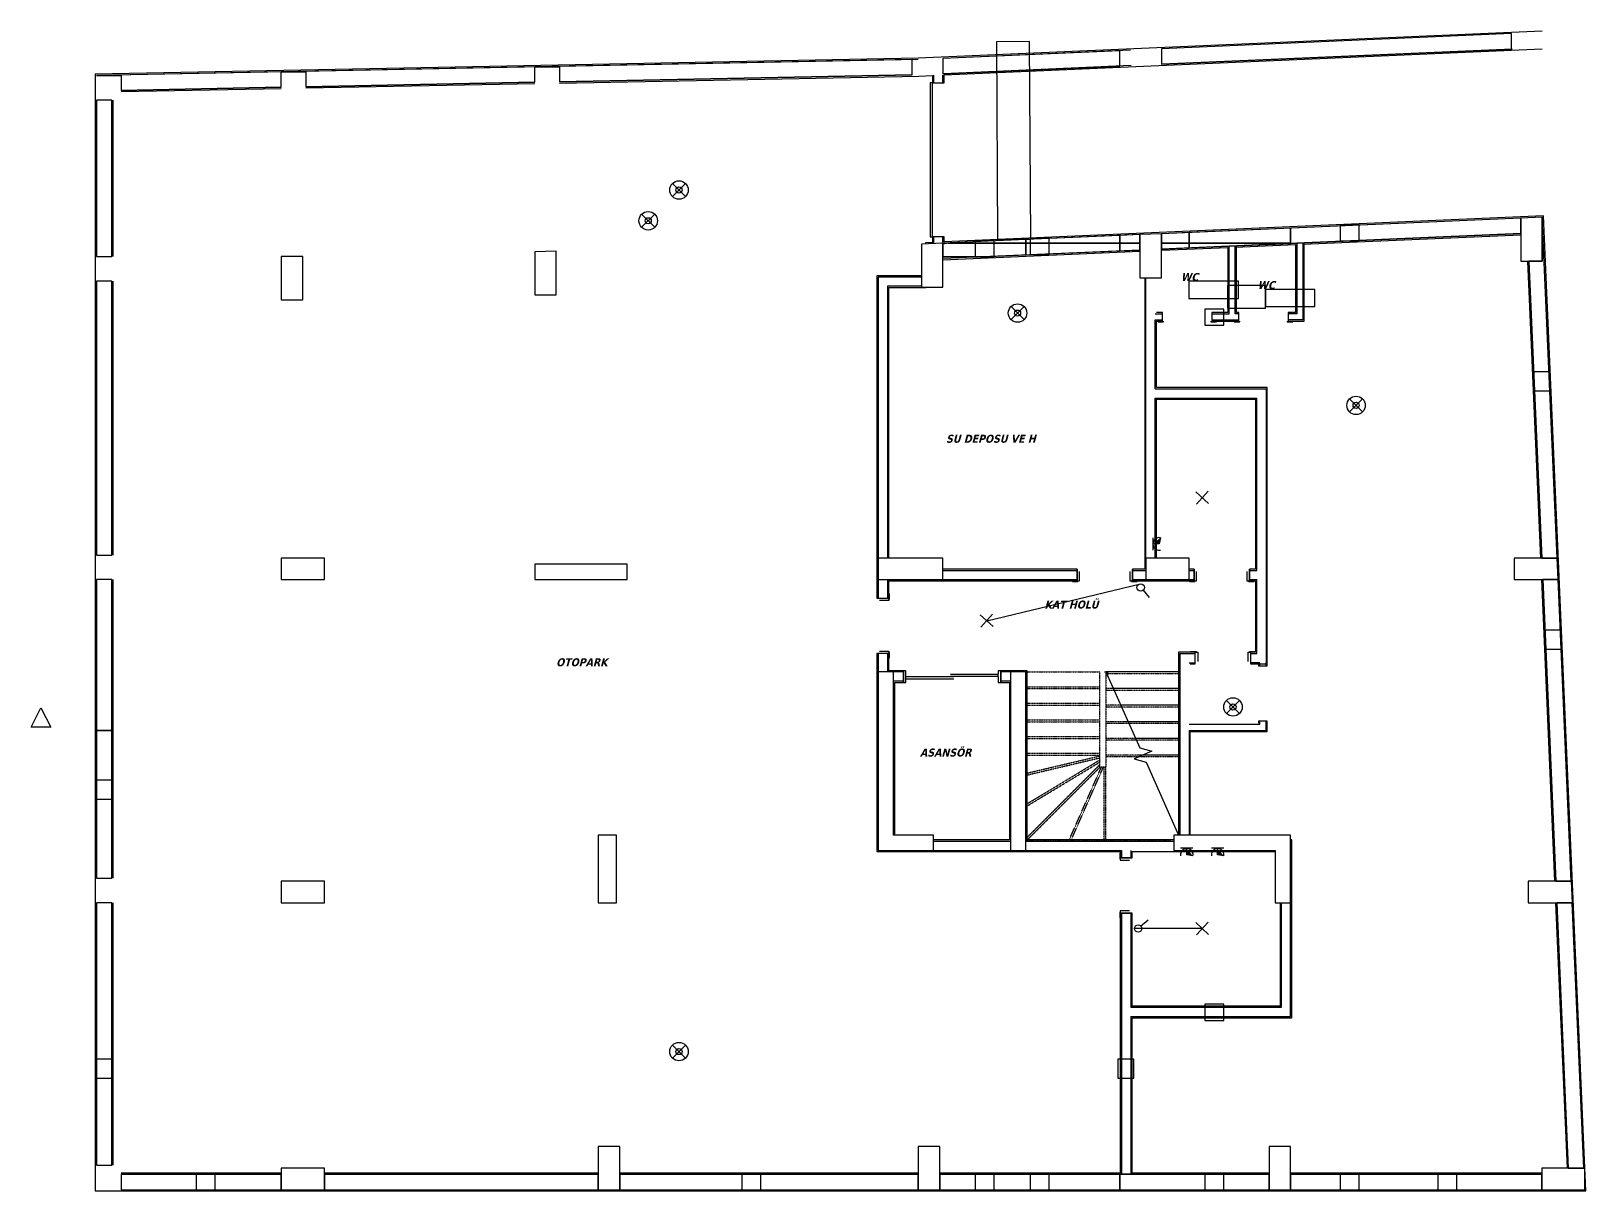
# Model space of a CAD drawing. Header units: centimetres. Extents: x 5945 to 15680, y 3197 to 5258.
# Drawn here: x 5945 to 8471, y 3373 to 5258 of the extents above; entities that cross this region are included whole.
import ezdxf

# ---------------------------------------------------------------- set-up
doc = ezdxf.new("R2010")
doc.units = ezdxf.units.CM
doc.linetypes.add('Verdeckt', pattern=[0.3, 0.2, -0.1])
for name, color, linetype in [('A-AREA-IDEN', 7, 'Continuous'), ('A-DETL-GENF', 7, 'Continuous'), ('A-DOOR', 7, 'Continuous'), ('A-DOOR-FRAM', 7, 'Continuous'), ('A-FLOR-HRAL', 7, 'Continuous'), ('A-WALL', 7, 'Continuous'), ('A-WALL-FNSH', 7, 'Continuous'), ('ELK-ACIL', 3, 'Continuous'), ('ELK-ANAHTAR', 5, 'Continuous'), ('ELK-AYDINLATMA', 30, 'Continuous'), ('ELK-LINYE', 3, 'Continuous'), ('ELK-PRIZ-ETANJ', 6, 'Continuous'), ('S-COLS', 7, 'Continuous'), ('S-STRS', 7, 'Continuous'), ('S-STRS-MBND', 7, 'Verdeckt')]:
    doc.layers.add(name, color=color, linetype=linetype)
doc.styles.add('Tahoma_B_I', font='', dxfattribs={"height": 11})
doc.styles.get('Tahoma_B_I').set_extended_font_data('Tahoma', italic=True, bold=True)

# ---------------------------------------------------------------- blocks, each defined once
blk = doc.blocks.new('STB Stütze - rechteckig - 35-70-V1-2_BODRUM KAT')
at = {"layer": 'S-COLS'}
blk.add_line((17.5, -35), (17.5, 35), dxfattribs=at)
blk = doc.blocks.new('Door-Overhead-Sectional - 8_ x 6_-6_-2129823-2_BODRUM KAT')
at = {"layer": 'A-DOOR'}
for p, q in [((125, -9.5), (-125, -9.5)), ((-125, -9.5), (-125, -13.31)), ((-125, -13.31), (125, -13.31)), ((125, -13.31), (125, -9.5))]:
    blk.add_line(p, q, dxfattribs=at)
blk = doc.blocks.new('CADAI_LIGHT_EMERGENCY')
for p, q in [((-10.6, -10.6), (10.6, 10.6)), ((-10.6, 10.6), (10.6, -10.6))]:
    blk.add_line(p, q)
for radius in [15, 5]:
    blk.add_circle((0, 0), radius)
blk = doc.blocks.new('CADAI_LIGHT_CEILING')
for p, q in [((-10.5, 9.5), (10.5, -9.5)), ((9.5, 10.5), (-9.5, -10.5))]:
    blk.add_line(p, q)
blk = doc.blocks.new('CADAI_SOCKET_WET')
for p, q in [((-10.4, 10), (-10.4, -10)), ((0.1, 0), (-10.4, -0.3)), ((2.1, 10), (0.1, 0))]:
    blk.add_line(p, q)
blk.add_arc((0.1, 0), 10.2, 78.5923, 281.4077)
blk.add_solid([(2.1, 10), (-10.1, -0.3), (0.1, 0)])
blk = doc.blocks.new('CADAI_SWITCH')
blk.add_line((10, 4), (22, 14))
blk.add_circle((6, 0), 6)

msp = doc.modelspace()

# ---------------------------------------------------------------- linework, layer by layer
at = {"layer": 'A-DETL-GENF'}
for points in [[(8350, 5228.7), (8350, 5253.8), (7781.2, 5229), (7781.2, 5204), (8350, 5228.7)], [(7568.9, 4920), (7567.1, 5240.8), (7513.1, 5240.5), (7514.9, 4919.7), (7568.9, 4920)], [(7376.3, 5211.6), (6763.2, 5199.7), (6803.2, 5199.7), (6803.2, 5175.5), (7376.3, 5186.6), (7376.3, 5211.6)], [(7713.6, 5226.1), (7426.3, 5213.6), (7426.3, 5188.5), (7713.6, 5201.1), (7713.6, 5226.1)], [(6351.5, 5191.7), (6051.2, 5185.8), (6091.2, 5185.8), (6091.2, 5161.6), (6351.5, 5166.7), (6351.5, 5191.7)], [(6763.2, 5199.7), (6351.5, 5191.7), (6391.5, 5191.7), (6391.5, 5167.5), (6763.2, 5174.7), (6763.2, 5199.7)], [(6076.2, 5145.8), (6051.2, 5145.8), (6051.2, 4891.5), (6076.2, 4891.5), (6076.2, 5145.8)], [(8365, 4954.1), (7991.2, 4937.9), (7991.2, 4913.3), (8001.2, 4913.3), (8365, 4929.1), (8365, 4954.1)], [(8365, 4884.1), (8400, 4884.1), (8400, 4955.7), (8365, 4954.1), (8365, 4884.1)], [(8400, 4955.7), (8400, 4955.7), (8400, 4884.1), (8378.1, 4884.1), (8399.1, 4401.6), (8424.1, 4401.6), (8400, 4955.7)], [(7713.6, 4925.8), (7561.2, 4919.2), (7561.2, 4913.3), (7713.6, 4913.3), (7713.6, 4925.8)], [(7746.3, 4927.2), (7713.6, 4925.8), (7713.6, 4913.3), (7746.3, 4913.3), (7746.3, 4927.2)], [(7766.4, 4857.2), (7781.2, 4857.2), (7781.2, 4928.7), (7746.3, 4927.2), (7746.3, 4857.2), (7766.4, 4857.2)], [(7826.2, 4930.7), (7781.2, 4928.7), (7781.2, 4913.3), (7826.2, 4913.3), (7826.2, 4930.7)], [(7991.2, 4937.9), (7826.2, 4930.7), (7826.2, 4913.3), (7991.2, 4913.3), (7991.2, 4937.9)], [(8102.6, 4916.9), (8102.6, 4943), (8071.7, 4943), (8071.7, 4916.9), (8102.6, 4916.9)], [(8102.6, 4916.9), (8102.6, 4943), (8071.7, 4943), (8071.7, 4916.9), (8102.6, 4916.9)], [(6798.2, 4829.4), (6798.2, 4900.1), (6763.2, 4899.4), (6763.2, 4829.4), (6798.2, 4829.4)], [(7391.3, 4841.8), (7426.3, 4841.8), (7426.3, 4913.3), (7391.3, 4911.8), (7391.3, 4841.8)], [(7561.2, 4913.3), (7435, 4913.3), (7426.3, 4911.8), (7426.3, 4891.5), (7501, 4891.5), (7561.2, 4894.1), (7561.2, 4913.3)], [(7561.2, 4919.2), (7437.9, 4913.8), (7435, 4913.3), (7561.2, 4913.3), (7561.2, 4919.2)], [(7509.7, 4891.1), (7509.7, 4917.2), (7478.7, 4917.2), (7478.7, 4891.1), (7509.7, 4891.1)], [(7713.6, 4913.3), (7561.2, 4913.3), (7561.2, 4894.1), (7713.6, 4900.8), (7713.6, 4913.3)], [(7598.7, 4894.9), (7598.7, 4921.1), (7567.8, 4921.1), (7567.8, 4894.9), (7598.7, 4894.9)], [(7746.3, 4913.3), (7713.6, 4913.3), (7713.6, 4900.8), (7746.3, 4902.2), (7746.3, 4913.3)], [(7826.2, 4913.3), (7781.3, 4913.3), (7781.3, 4903.7), (7826.2, 4905.7), (7826.2, 4913.3)], [(7991.2, 4912.8), (7991.2, 4913.3), (7826.2, 4913.3), (7826.2, 4905.7), (7891.2, 4908.5), (7991.2, 4912.8)], [(6351.5, 4821.5), (6386.5, 4821.5), (6386.5, 4891.5), (6351.5, 4891.5), (6351.5, 4821.5)], [(6076.2, 4851.5), (6051.2, 4851.5), (6051.2, 4406.6), (6076.2, 4406.6), (6076.2, 4851.5)], [(7825.7, 4823.4), (7906.2, 4823.4), (7906.2, 4851.5), (7825.7, 4851.5), (7825.7, 4823.4)], [(7888.7, 4807.8), (7950.2, 4807.8), (7950.2, 4844.5), (7888.7, 4844.5), (7888.7, 4807.8)], [(7950.2, 4810.2), (8030.7, 4810.2), (8030.7, 4838.3), (7950.2, 4838.3), (7950.2, 4810.2)], [(7882.6, 4779.9), (7882.6, 4806.1), (7851.7, 4806.1), (7851.7, 4779.9), (7882.6, 4779.9)], [(8386.4, 4673.6), (8412.5, 4673.6), (8412.5, 4704.5), (8386.4, 4704.5), (8386.4, 4673.6)], [(6351.5, 4366.6), (6421.5, 4366.6), (6421.5, 4401.6), (6351.5, 4401.6), (6351.5, 4366.6)], [(7379.9, 4366.6), (7426.2, 4366.6), (7426.2, 4401.6), (7321.2, 4401.6), (7321.2, 4366.6), (7379.9, 4366.6)], [(7826.2, 4366.6), (7826.2, 4401.6), (7756.2, 4401.6), (7756.2, 4366.6), (7766.4, 4366.6), (7826.2, 4366.6)], [(8354.2, 4366.6), (8425.8, 4366.6), (8424.2, 4401.6), (8354.2, 4401.6), (8354.2, 4366.6)], [(6864.7, 4366.6), (6913.2, 4366.6), (6913.2, 4391.6), (6763.2, 4391.6), (6763.2, 4366.6), (6864.7, 4366.6)], [(6076.2, 4366.6), (6051.2, 4366.6), (6051.2, 4121.5), (6076.2, 4121.5), (6076.2, 4366.6)], [(8425.6, 4366.6), (8400.6, 4366.6), (8421.9, 3876.6), (8446.9, 3876.6), (8425.6, 4366.6)], [(8404.7, 4253.4), (8430.9, 4253.4), (8430.9, 4284.3), (8404.7, 4284.3), (8404.7, 4253.4)], [(7379.9, 3926.6), (7411.2, 3926.6), (7411.2, 3951.6), (7346.2, 3951.6), (7346.2, 4216.6), (7321.2, 4216.6), (7321.2, 3926.6), (7379.9, 3926.6)], [(7561.2, 3926.6), (7561.2, 4216.6), (7536.2, 4216.6), (7536.2, 3926.6), (7561.2, 3926.6)], [(6076.2, 4121.5), (6051.2, 4121.5), (6051.2, 3881.6), (6076.2, 3881.6), (6076.2, 4121.5)], [(6050.7, 4009.9), (6076.8, 4009.9), (6076.8, 4040.8), (6050.7, 4040.8), (6050.7, 4009.9)], [(6896.2, 3841.6), (6896.2, 3951.6), (6866.2, 3951.6), (6866.2, 3841.6), (6896.2, 3841.6)], [(7991.2, 3841.6), (7991.2, 3951.6), (7801.2, 3951.6), (7801.2, 3926.6), (7966.2, 3926.6), (7966.2, 3841.6), (7991.2, 3841.6)], [(6421.5, 3841.6), (6421.5, 3876.6), (6351.5, 3876.6), (6351.5, 3841.6), (6421.5, 3841.6)], [(8448.8, 3841.6), (8447.2, 3876.6), (8377.2, 3876.6), (8377.2, 3841.6), (8410.4, 3841.6), (8448.8, 3841.6)], [(6076.2, 3841.6), (6051.2, 3841.6), (6051.2, 3415.3), (6076.2, 3415.3), (6076.2, 3841.6)], [(8448.4, 3841.6), (8423.4, 3841.6), (8442.2, 3410.3), (8467.2, 3410.3), (8448.4, 3841.6)], [(7882.6, 3650.4), (7882.6, 3676.6), (7851.7, 3676.6), (7851.7, 3650.4), (7882.6, 3650.4)], [(6050.7, 3556.7), (6076.8, 3556.7), (6076.8, 3587.6), (6050.7, 3587.6), (6050.7, 3556.7)], [(7710.3, 3556.7), (7736.5, 3556.7), (7736.5, 3587.6), (7710.3, 3587.6), (7710.3, 3556.7)], [(6866.2, 3375.3), (6901.2, 3375.3), (6901.2, 3445.3), (6866.2, 3445.3), (6866.2, 3375.3)], [(7421.2, 3375.3), (7421.2, 3445.3), (7386.2, 3445.3), (7386.2, 3375.3), (7421.2, 3375.3)], [(7991.2, 3375.3), (7991.2, 3445.3), (7956.2, 3445.3), (7956.2, 3375.3), (7991.2, 3375.3)], [(6421.5, 3375.3), (6421.5, 3410.3), (6351.5, 3410.3), (6351.5, 3375.3), (6421.5, 3375.3)], [(8469.2, 3375.3), (8469.2, 3410.3), (8399.2, 3410.3), (8399.2, 3375.3), (8410.4, 3375.3), (8469.2, 3375.3)], [(6351.5, 3400.3), (6091.2, 3400.3), (6091.2, 3375.3), (6351.5, 3375.3), (6351.5, 3400.3)], [(6244.3, 3374.8), (6244.3, 3400.9), (6213.4, 3400.9), (6213.4, 3374.8), (6244.3, 3374.8)], [(6866.2, 3400.3), (6421.5, 3400.3), (6421.5, 3375.3), (6866.2, 3375.3), (6866.2, 3400.3)], [(7386.2, 3400.3), (6901.2, 3400.3), (6901.2, 3375.3), (7386.2, 3375.3), (7386.2, 3400.3)], [(7130.5, 3374.8), (7130.5, 3400.9), (7099.6, 3400.9), (7099.6, 3374.8), (7130.5, 3374.8)], [(7713.6, 3400.3), (7421.2, 3400.3), (7421.2, 3375.3), (7713.6, 3375.3), (7713.6, 3400.3)], [(7509.7, 3374.8), (7509.7, 3400.9), (7478.7, 3400.9), (7478.7, 3374.8), (7509.7, 3374.8)], [(7598.7, 3374.8), (7598.7, 3400.9), (7567.8, 3400.9), (7567.8, 3374.8), (7598.7, 3374.8)], [(7956.2, 3400.3), (7731.5, 3400.3), (7713.6, 3400.3), (7713.6, 3375.3), (7956.2, 3375.3), (7956.2, 3400.3)], [(7882.6, 3374.8), (7882.6, 3400.9), (7851.7, 3400.9), (7851.7, 3374.8), (7882.6, 3374.8)], [(8399.2, 3400.3), (7991.2, 3400.3), (7991.2, 3375.3), (8399.2, 3375.3), (8399.2, 3400.3)], [(8102.6, 3374.8), (8102.6, 3400.9), (8071.7, 3400.9), (8071.7, 3374.8), (8102.6, 3374.8)], [(8261.4, 3374.8), (8261.4, 3400.9), (8230.5, 3400.9), (8230.5, 3374.8), (8261.4, 3374.8)]]:
    msp.add_lwpolyline(points, close=True, dxfattribs=at)
at = {"layer": 'A-DOOR-FRAM'}
for p, q in [((7775.7, 4786.5), (7775.7, 4785.5)), ((7775.7, 4785.5), (7784.7, 4785.5)), ((7784.7, 4785.5), (7784.7, 4786.5)), ((7861.7, 4786.5), (7861.7, 4785.5)), ((7861.7, 4785.5), (7870.7, 4785.5)), ((7870.7, 4785.5), (7870.7, 4786.5)), ((7899.7, 4786.5), (7899.7, 4785.5)), ((7899.7, 4785.5), (7908.7, 4785.5)), ((7908.7, 4785.5), (7908.7, 4786.5)), ((7985.7, 4786.5), (7985.7, 4785.5)), ((7985.7, 4785.5), (7994.7, 4785.5)), ((7994.7, 4785.5), (7994.7, 4786.5)), ((7644.2, 4383.6), (7644.2, 4364.6)), ((7648.2, 4364.6), (7648.2, 4379.6)), ((7730.2, 4379.6), (7730.2, 4364.6)), ((7734.2, 4364.6), (7734.2, 4383.6)), ((7834.2, 4383.6), (7834.2, 4364.6)), ((7838.2, 4364.6), (7838.2, 4379.6)), ((7920.2, 4379.6), (7920.2, 4364.6)), ((7924.2, 4364.6), (7924.2, 4383.6)), ((7645.7, 4364.6), (7636.7, 4364.6)), ((7636.7, 4364.6), (7636.7, 4363.6)), ((7636.7, 4363.6), (7645.7, 4363.6)), ((7644.2, 4364.6), (7648.2, 4364.6)), ((7645.7, 4363.6), (7645.7, 4364.6)), ((7730.2, 4364.6), (7734.2, 4364.6)), ((7741.7, 4364.6), (7732.7, 4364.6)), ((7732.7, 4364.6), (7732.7, 4363.6)), ((7732.7, 4363.6), (7741.7, 4363.6)), ((7741.7, 4363.6), (7741.7, 4364.6)), ((7835.7, 4364.6), (7826.7, 4364.6)), ((7826.7, 4364.6), (7826.7, 4363.6)), ((7826.7, 4363.6), (7835.7, 4363.6)), ((7834.2, 4364.6), (7838.2, 4364.6)), ((7835.7, 4363.6), (7835.7, 4364.6)), ((7920.2, 4364.6), (7924.2, 4364.6)), ((7931.7, 4364.6), (7922.7, 4364.6)), ((7922.7, 4364.6), (7922.7, 4363.6)), ((7922.7, 4363.6), (7931.7, 4363.6)), ((7931.7, 4363.6), (7931.7, 4364.6)), ((7319.2, 4336.6), (7338.2, 4336.6)), ((7338.2, 4332.6), (7323.2, 4332.6)), ((7338.2, 4344.1), (7339.2, 4344.1)), ((7338.2, 4335.1), (7338.2, 4344.1)), ((7338.2, 4336.6), (7338.2, 4332.6)), ((7339.2, 4335.1), (7338.2, 4335.1)), ((7339.2, 4344.1), (7339.2, 4335.1)), ((7338.2, 4246.6), (7319.2, 4246.6)), ((7323.2, 4250.6), (7338.2, 4250.6)), ((7338.2, 4250.6), (7338.2, 4246.6)), ((7338.2, 4248.1), (7339.2, 4248.1)), ((7338.2, 4239.1), (7338.2, 4248.1)), ((7339.2, 4248.1), (7339.2, 4239.1)), ((7828.7, 4248.6), (7828.7, 4249.6)), ((7828.7, 4249.6), (7837.7, 4249.6)), ((7837.7, 4248.6), (7828.7, 4248.6)), ((7836.2, 4229.6), (7836.2, 4248.6)), ((7836.2, 4248.6), (7840.2, 4248.6)), ((7837.7, 4249.6), (7837.7, 4248.6)), ((7840.2, 4248.6), (7840.2, 4233.6)), ((7922.2, 4248.6), (7926.2, 4248.6)), ((7922.2, 4233.6), (7922.2, 4248.6)), ((7924.7, 4248.6), (7924.7, 4249.6)), ((7924.7, 4249.6), (7933.7, 4249.6)), ((7933.7, 4248.6), (7924.7, 4248.6)), ((7926.2, 4248.6), (7926.2, 4229.6)), ((7933.7, 4249.6), (7933.7, 4248.6)), ((7339.2, 4239.1), (7338.2, 4239.1)), ((7366.2, 4218.6), (7362.2, 4218.6)), ((7362.2, 4218.6), (7362.2, 4199.6)), ((7366.2, 4209.1), (7366.2, 4218.6)), ((7516.2, 4218.6), (7516.2, 4213.1)), ((7520.2, 4218.6), (7516.2, 4218.6)), ((7520.2, 4199.6), (7520.2, 4218.6)), ((7362.2, 4199.6), (7366.2, 4199.6)), ((7366.2, 4209.1), (7444, 4209.1)), ((7366.2, 4205.1), (7366.2, 4209.1)), ((7444, 4205.1), (7366.2, 4205.1)), ((7366.2, 4199.6), (7366.2, 4205.1)), ((7438.5, 4213.1), (7516.2, 4213.1)), ((7516.2, 4209.1), (7438.5, 4209.1)), ((7516.2, 4209.1), (7516.2, 4213.1)), ((7516.2, 4209.1), (7516.2, 4199.6)), ((7516.2, 4199.6), (7520.2, 4199.6)), ((7713.5, 3922.1), (7713.5, 3913.1)), ((7714.5, 3922.1), (7713.5, 3922.1)), ((7714.5, 3913.1), (7714.5, 3922.1)), ((7713.5, 3913.1), (7714.5, 3913.1)), ((7714.5, 3914.6), (7714.5, 3910.6)), ((7733.5, 3914.6), (7714.5, 3914.6)), ((7714.5, 3910.6), (7729.5, 3910.6)), ((7713.5, 3826.1), (7713.5, 3817.1)), ((7714.5, 3826.1), (7713.5, 3826.1)), ((7713.5, 3817.1), (7714.5, 3817.1)), ((7729.5, 3828.6), (7714.5, 3828.6)), ((7714.5, 3828.6), (7714.5, 3824.6)), ((7714.5, 3817.1), (7714.5, 3826.1)), ((7714.5, 3824.6), (7733.5, 3824.6))]:
    msp.add_line(p, q, dxfattribs=at)
at = {"layer": 'A-FLOR-HRAL'}
for p, q in [((7688.7, 4216.6), (7693.7, 4216.6)), ((7689.9, 4216.6), (7692.5, 4216.6)), ((7689.9, 4216.6), (7692.5, 4216.6)), ((7692.5, 4216.6), (7692.5, 4213.7)), ((7692.5, 4216.6), (7692.5, 4213.7)), ((7693.7, 4216.6), (7693.7, 4210.8))]:
    msp.add_line(p, q, dxfattribs=at)
at = {"layer": 'A-WALL'}
for p, q in [((8350, 5253.8), (7781.2, 5229)), ((8351.1, 5228.8), (7782.3, 5204)), ((7386.2, 5211.8), (6051.2, 5185.8)), ((7731.2, 5226.8), (7426.3, 5213.6)), ((7376.3, 5186.6), (6803.2, 5175.5)), ((7411.3, 5173.6), (7411.3, 5186.4)), ((7426.3, 5173.6), (7426.3, 5186.4)), ((7732.3, 5201.9), (7427.4, 5188.6)), ((6351.5, 5166.7), (6091.2, 5161.6)), ((6763.2, 5174.7), (6391.5, 5167.5)), ((7411.3, 5173.6), (7426.3, 5173.6)), ((6051.2, 5145.8), (6051.2, 4891.5)), ((6076.2, 5145.8), (6076.2, 4891.5)), ((8365, 4954.1), (7781.2, 4928.7)), ((8424.1, 4401.6), (8400, 4955.7)), ((7746.3, 4927.2), (7426.3, 4913.3)), ((8365, 4929.1), (8001.2, 4913.3)), ((7409.3, 4914.6), (7409.3, 4912.5)), ((7426.3, 4923.6), (7411.3, 4923.6)), ((7411.3, 4912.6), (7411.3, 4923.6)), ((7426.3, 4913.3), (7426.3, 4923.6)), ((7746.3, 4902.2), (7426.3, 4888.3)), ((7891.2, 4908.5), (7781.3, 4903.7)), ((8001.2, 4913.3), (7891.2, 4908.5)), ((7891.2, 4798.5), (7891.2, 4908.5)), ((7901.2, 4798.5), (7901.2, 4908.9)), ((8001.2, 4913.3), (8001.2, 4798.5)), ((8011.2, 4913.7), (8011.2, 4788.5)), ((8399.1, 4401.6), (8378.1, 4884.1)), ((6051.2, 4851.5), (6051.2, 4406.6)), ((6076.2, 4851.5), (6076.2, 4406.6)), ((7321.2, 4858.3), (7321.2, 4401.6)), ((7391.3, 4858.3), (7321.2, 4858.3)), ((7756.2, 4401.6), (7756.2, 4857.2)), ((7336.2, 4843.3), (7336.2, 4401.6)), ((7391.3, 4843.3), (7336.2, 4843.3)), ((7771.2, 4798.5), (7783.2, 4798.5)), ((7771.2, 4676.6), (7771.2, 4788.5)), ((7771.2, 4788.5), (7783.2, 4788.5)), ((7783.2, 4788.5), (7783.2, 4798.5)), ((7863.2, 4798.5), (7863.2, 4788.5)), ((7863.2, 4798.5), (7891.2, 4798.5)), ((7863.2, 4788.5), (7907.2, 4788.5)), ((7907.2, 4798.5), (7901.2, 4798.5)), ((7907.2, 4788.5), (7907.2, 4798.5)), ((7987.2, 4798.5), (7987.2, 4788.5)), ((8001.2, 4798.5), (7987.2, 4798.5)), ((8011.2, 4788.5), (7987.2, 4788.5)), ((7771.2, 4676.6), (7951.2, 4676.6)), ((7951.2, 4676.6), (7951.2, 4229.6)), ((7771.2, 4401.6), (7771.2, 4661.6)), ((7771.2, 4661.6), (7936.2, 4661.6)), ((7936.2, 4381.6), (7936.2, 4661.6)), ((7426.2, 4381.6), (7644.2, 4381.6)), ((7644.2, 4366.6), (7644.2, 4381.6)), ((7734.2, 4381.6), (7734.2, 4366.6)), ((7734.2, 4381.6), (7756.2, 4381.6)), ((7826.2, 4381.6), (7834.2, 4381.6)), ((7834.2, 4366.6), (7834.2, 4381.6)), ((7924.2, 4381.6), (7924.2, 4366.6)), ((7924.2, 4381.6), (7936.2, 4381.6)), ((6051.2, 4366.6), (6051.2, 3881.6)), ((6076.2, 4366.6), (6076.2, 3881.6)), ((7321.2, 4366.6), (7321.2, 4336.6)), ((7336.2, 4366.6), (7336.2, 4336.6)), ((7426.2, 4366.6), (7644.2, 4366.6)), ((7734.2, 4366.6), (7756.2, 4366.6)), ((7826.2, 4366.6), (7834.2, 4366.6)), ((7924.2, 4366.6), (7936.2, 4366.6)), ((7936.2, 4246.6), (7936.2, 4366.6)), ((8421.9, 3876.6), (8400.6, 4366.6)), ((8446.9, 3876.6), (8425.6, 4366.6)), ((7321.2, 4336.6), (7336.2, 4336.6)), ((7336.2, 4246.6), (7321.2, 4246.6)), ((7321.2, 4246.6), (7321.2, 4216.6)), ((7336.2, 4246.6), (7336.2, 4216.6)), ((7811.2, 4246.6), (7836.2, 4246.6)), ((7811.2, 4246.6), (7811.2, 4199.8)), ((7836.2, 4231.6), (7836.2, 4246.6)), ((7926.2, 4246.6), (7926.2, 4231.6)), ((7926.2, 4246.6), (7936.2, 4246.6)), ((7338.2, 4218.6), (7338.2, 4216.6)), ((7826.2, 4231.6), (7836.2, 4231.6)), ((7941.2, 4231.6), (7926.2, 4231.6)), ((7936.2, 4229.6), (7951.2, 4229.6)), ((7939.2, 4229.6), (7939.2, 4231.6)), ((7941.2, 4226.6), (7941.2, 4231.6)), ((7941.2, 4226.6), (7951.2, 4226.6)), ((7951.2, 4226.6), (7951.2, 4231.6)), ((7362.2, 4216.6), (7346.2, 4216.6)), ((7362.2, 4201.6), (7346.2, 4201.6)), ((7362.2, 4201.6), (7362.2, 4216.6)), ((7520.2, 4216.6), (7520.2, 4201.6)), ((7536.2, 4216.6), (7520.2, 4216.6)), ((7536.2, 4201.6), (7520.2, 4201.6)), ((7811.2, 4199.8), (7811.2, 3951.6)), ((7826.2, 4131.6), (7941.2, 4131.6)), ((7826.2, 4121.6), (7826.2, 3951.6)), ((7826.2, 4121.6), (7951.2, 4121.6)), ((7826.2, 4119.6), (7828.2, 4119.6)), ((7951.2, 4136.6), (7941.2, 4136.6)), ((7941.2, 4131.6), (7941.2, 4136.6)), ((7951.2, 4121.6), (7951.2, 4136.6)), ((7411.2, 3941.6), (7536.2, 3941.6)), ((7561.2, 3941.6), (7801.2, 3941.6)), ((7731.5, 3943.6), (7716.5, 3943.6)), ((7411.2, 3926.6), (7536.2, 3926.6)), ((7561.2, 3926.6), (7716.5, 3926.6)), ((7716.5, 3926.6), (7716.5, 3914.6)), ((7731.5, 3926.6), (7731.5, 3914.6)), ((7716.5, 3914.6), (7731.5, 3914.6)), ((6051.2, 3841.6), (6051.2, 3415.3)), ((6076.2, 3841.6), (6076.2, 3415.3)), ((7976.2, 3671.6), (7976.2, 3841.6)), ((7991.2, 3656.6), (7991.2, 3841.6)), ((8442.2, 3410.3), (8423.4, 3841.6)), ((8467.2, 3410.3), (8448.4, 3841.6)), ((7731.5, 3824.6), (7716.5, 3824.6)), ((7716.5, 3824.6), (7716.5, 3400.3)), ((7731.5, 3824.6), (7731.5, 3671.6)), ((7731.5, 3673.6), (7733.5, 3673.6)), ((7731.5, 3671.6), (7976.2, 3671.6)), ((7731.5, 3656.6), (7731.5, 3400.3)), ((7731.5, 3656.6), (7991.2, 3656.6)), ((7976.2, 3654.6), (7991.2, 3654.6)), ((6091.2, 3400.3), (6351.5, 3400.3)), ((6421.5, 3400.3), (6866.2, 3400.3)), ((6901.2, 3400.3), (7386.2, 3400.3)), ((7421.2, 3400.3), (7731.5, 3400.3)), ((7731.5, 3400.3), (7956.2, 3400.3)), ((7991.2, 3400.3), (8399.2, 3400.3)), ((6091.2, 3375.3), (6351.5, 3375.3)), ((6421.5, 3375.3), (6866.2, 3375.3)), ((6901.2, 3375.3), (7386.2, 3375.3)), ((7421.2, 3375.3), (7956.2, 3375.3)), ((7991.2, 3375.3), (8399.2, 3375.3))]:
    msp.add_line(p, q, dxfattribs=at)
msp.add_lwpolyline([(5961, 4158), (5977, 4126.6), (5945, 4126.6), (5961, 4158)], dxfattribs=at)
msp.add_lwpolyline([(5961, 4158), (5977, 4126.6), (5945, 4126.6), (5961, 4158)], close=True, dxfattribs=at)
at = {"layer": 'A-WALL-FNSH'}
for p, q in [((8400, 5257.9), (7386.1, 5213.8)), ((7428.3, 5186.6), (8400, 5228.9)), ((7386.1, 5213.8), (6049.2, 5187.8)), ((6049.2, 5187.8), (6049.2, 3373.3)), ((6803.2, 5173.5), (7387.1, 5184.8)), ((7387.1, 5184.8), (7409.3, 5185.8)), ((7409.3, 5185.8), (7409.3, 5173.6)), ((7428.3, 5173.6), (7428.3, 5186.6)), ((6091.2, 5159.6), (6351.5, 5164.7)), ((6391.5, 5165.5), (6763.2, 5172.7)), ((7409.3, 5173.6), (7411.3, 5173.6)), ((7426.3, 5173.6), (7428.3, 5173.6)), ((6078.2, 4891.5), (6078.2, 5145.8)), ((8401.9, 4957.7), (7428.3, 4915.4)), ((8470.8, 3373.3), (8401.9, 4957.7)), ((8011.2, 4911.7), (8365, 4927.1)), ((7409.3, 4914.6), (7398.1, 4914.1)), ((7398.1, 4914.1), (7398.2, 4912.1)), ((7409.3, 4923.6), (7409.3, 4914.6)), ((7411.3, 4923.6), (7409.3, 4923.6)), ((7428.3, 4923.6), (7426.3, 4923.6)), ((7426.3, 4886.3), (7746.3, 4900.2)), ((7428.3, 4915.4), (7428.3, 4923.6)), ((7781.3, 4901.7), (7889.2, 4906.4)), ((7889.2, 4906.4), (7889.2, 4800.5)), ((7901.2, 4906.9), (7999.2, 4911.2)), ((7903.2, 4800.5), (7903.2, 4907)), ((7999.2, 4911.2), (7999.2, 4800.5)), ((8013.2, 4786.5), (8013.2, 4911.8)), ((8376.1, 4884.1), (8397.1, 4401.6)), ((6078.2, 4406.6), (6078.2, 4851.5)), ((7319.2, 4860.3), (7319.2, 4336.6)), ((7391.3, 4860.3), (7319.2, 4860.3)), ((7754.2, 4857.2), (7754.2, 4383.6)), ((7338.2, 4401.6), (7338.2, 4841.3)), ((7338.2, 4841.3), (7398.8, 4841.3)), ((7398.8, 4841.3), (7398.8, 4841.8)), ((7783.2, 4800.5), (7773.2, 4800.5)), ((7783.2, 4798.5), (7783.2, 4800.5)), ((7889.2, 4800.5), (7863.2, 4800.5)), ((7863.2, 4800.5), (7863.2, 4798.5)), ((7907.2, 4800.5), (7903.2, 4800.5)), ((7907.2, 4798.5), (7907.2, 4800.5)), ((7999.2, 4800.5), (7987.2, 4800.5)), ((7987.2, 4800.5), (7987.2, 4798.5)), ((7773.2, 4678.6), (7773.2, 4786.5)), ((7773.2, 4786.5), (7783.2, 4786.5)), ((7783.2, 4786.5), (7783.2, 4788.5)), ((7863.2, 4788.5), (7863.2, 4786.5)), ((7863.2, 4786.5), (7907.2, 4786.5)), ((7907.2, 4786.5), (7907.2, 4788.5)), ((7987.2, 4788.5), (7987.2, 4786.5)), ((7987.2, 4786.5), (8013.2, 4786.5)), ((7953.2, 4678.6), (7773.2, 4678.6)), ((7953.2, 4226.6), (7953.2, 4678.6)), ((7773.2, 4401.6), (7773.2, 4659.6)), ((7773.2, 4659.6), (7934.2, 4659.6)), ((7934.2, 4659.6), (7934.2, 4383.6)), ((7644.2, 4383.6), (7426.2, 4383.6)), ((7644.2, 4381.6), (7644.2, 4383.6)), ((7754.2, 4383.6), (7734.2, 4383.6)), ((7734.2, 4383.6), (7734.2, 4381.6)), ((7834.2, 4383.6), (7826.2, 4383.6)), ((7834.2, 4381.6), (7834.2, 4383.6)), ((7934.2, 4383.6), (7924.2, 4383.6)), ((7924.2, 4383.6), (7924.2, 4381.6)), ((6078.2, 3881.6), (6078.2, 4366.6)), ((7338.2, 4336.6), (7338.2, 4364.6)), ((7338.2, 4364.6), (7644.2, 4364.6)), ((7644.2, 4364.6), (7644.2, 4366.6)), ((7734.2, 4366.6), (7734.2, 4364.6)), ((7734.2, 4364.6), (7834.2, 4364.6)), ((7834.2, 4364.6), (7834.2, 4366.6)), ((7924.2, 4366.6), (7924.2, 4364.6)), ((7924.2, 4364.6), (7934.2, 4364.6)), ((7934.2, 4364.6), (7934.2, 4248.6)), ((8398.6, 4366.6), (8419.9, 3876.6)), ((7319.2, 4336.6), (7321.2, 4336.6)), ((7336.2, 4336.6), (7338.2, 4336.6)), ((7319.2, 4246.6), (7319.2, 3924.6)), ((7321.2, 4246.6), (7319.2, 4246.6)), ((7338.2, 4246.6), (7336.2, 4246.6)), ((7338.2, 4218.6), (7338.2, 4246.6)), ((7836.2, 4248.6), (7809.2, 4248.6)), ((7809.2, 4248.6), (7809.2, 4199.8)), ((7836.2, 4246.6), (7836.2, 4248.6)), ((7934.2, 4248.6), (7926.2, 4248.6)), ((7926.2, 4248.6), (7926.2, 4246.6)), ((7362.2, 4218.6), (7338.2, 4218.6)), ((7362.2, 4216.6), (7362.2, 4218.6)), ((7563.2, 4218.6), (7520.2, 4218.6)), ((7520.2, 4218.6), (7520.2, 4216.6)), ((7563.2, 3943.6), (7563.2, 4218.6)), ((7828.2, 4229.6), (7836.2, 4229.6)), ((7836.2, 4229.6), (7836.2, 4231.6)), ((7926.2, 4231.6), (7926.2, 4229.6)), ((7926.2, 4229.6), (7936.2, 4229.6)), ((7939.2, 4229.6), (7939.2, 4226.6)), ((7939.2, 4226.6), (7941.2, 4226.6)), ((7951.2, 4229.6), (7953.2, 4229.6)), ((7951.2, 4226.6), (7953.2, 4226.6)), ((7348.2, 3951.6), (7348.2, 4199.6)), ((7348.2, 4199.6), (7362.2, 4199.6)), ((7362.2, 4199.6), (7362.2, 4201.6)), ((7520.2, 4201.6), (7520.2, 4199.6)), ((7520.2, 4199.6), (7534.2, 4199.6)), ((7534.2, 4199.6), (7534.2, 3943.6)), ((7809.2, 4199.8), (7809.2, 3951.6)), ((7828.2, 3951.6), (7828.2, 4119.6)), ((7828.2, 4119.6), (7953.2, 4119.6)), ((7939.2, 4136.6), (7939.2, 4133.6)), ((7941.2, 4136.6), (7939.2, 4136.6)), ((7953.2, 4136.6), (7951.2, 4136.6)), ((7953.2, 4119.6), (7953.2, 4136.6)), ((7534.2, 3943.6), (7411.2, 3943.6)), ((7716.5, 3943.6), (7563.2, 3943.6)), ((7801.2, 3943.6), (7731.5, 3943.6)), ((7993.2, 3943.6), (7991.2, 3943.6)), ((7993.2, 3654.6), (7993.2, 3943.6)), ((7319.2, 3924.6), (7714.5, 3924.6)), ((7714.5, 3924.6), (7714.5, 3914.6)), ((7733.5, 3914.6), (7733.5, 3924.6)), ((7733.5, 3924.6), (7966.2, 3924.6)), ((7714.5, 3914.6), (7716.5, 3914.6)), ((7731.5, 3914.6), (7733.5, 3914.6)), ((6078.2, 3415.3), (6078.2, 3841.6)), ((7974.2, 3841.6), (7974.2, 3673.6)), ((8421.4, 3841.6), (8440.2, 3410.3)), ((7716.5, 3824.6), (7714.5, 3824.6)), ((7714.5, 3824.6), (7714.5, 3402.3)), ((7733.5, 3824.6), (7731.5, 3824.6)), ((7733.5, 3673.6), (7733.5, 3824.6)), ((7974.2, 3673.6), (7733.5, 3673.6)), ((7733.5, 3402.3), (7733.5, 3654.6)), ((7733.5, 3654.6), (7976.2, 3654.6)), ((7991.2, 3654.6), (7993.2, 3654.6)), ((6351.5, 3402.3), (6091.2, 3402.3)), ((6866.2, 3402.3), (6421.5, 3402.3)), ((7386.2, 3402.3), (6901.2, 3402.3)), ((7716.5, 3402.3), (7421.2, 3402.3)), ((7956.2, 3402.3), (7733.5, 3402.3)), ((8399.2, 3402.3), (7991.2, 3402.3)), ((6049.2, 3373.3), (8470.8, 3373.3))]:
    msp.add_line(p, q, dxfattribs=at)
at = {"layer": 'ELK-LINYE'}
for p, q in [((7497.5, 4299.7), (7747.5, 4359.7)), ((7847.5, 3799.7), (7737.5, 3799.7))]:
    msp.add_line(p, q, dxfattribs=at)
at = {"layer": 'S-STRS'}
for p, q in [((7808.7, 4216.6), (7691.2, 4216.6)), ((7808.7, 4189.6), (7703.2, 4189.6)), ((7808.7, 4162.6), (7715.2, 4162.6)), ((7808.7, 4135.6), (7727.2, 4135.6)), ((7808.7, 4108.6), (7739.2, 4108.6)), ((7808.7, 4081.6), (7751.2, 4081.6))]:
    msp.add_line(p, q, dxfattribs=at)
at = {"layer": 'S-STRS', "linetype": 'Verdeckt'}
for p, q in [((7808.7, 4213.6), (7692.5, 4213.6)), ((7808.7, 4186.6), (7704.5, 4186.6)), ((7808.7, 4159.6), (7716.5, 4159.6)), ((7808.7, 4132.6), (7728.5, 4132.6)), ((7808.7, 4105.6), (7740.5, 4105.6)), ((7808.7, 4078.6), (7744.5, 4078.6))]:
    msp.add_line(p, q, dxfattribs=at)
at = {"layer": 'S-STRS-MBND'}
for p, q in [((7561.2, 4216.6), (7681.2, 4216.6)), ((7681.2, 4061.6), (7681.2, 4216.6)), ((7691.2, 4216.6), (7691.2, 4061.6)), ((7692.5, 4213.6), (7691.2, 4213.6)), ((7561.2, 4192.6), (7681.2, 4192.6)), ((7561.2, 4189.6), (7681.2, 4189.6)), ((7703.2, 4189.6), (7691.2, 4189.6)), ((7704.5, 4186.6), (7691.2, 4186.6)), ((7561.2, 4165.6), (7681.2, 4165.6)), ((7561.2, 4162.6), (7681.2, 4162.6)), ((7715.2, 4162.6), (7691.2, 4162.6)), ((7716.5, 4159.6), (7691.2, 4159.6)), ((7561.2, 4138.6), (7681.2, 4138.6)), ((7561.2, 4135.6), (7681.2, 4135.6)), ((7727.2, 4135.6), (7691.2, 4135.6)), ((7728.5, 4132.6), (7691.2, 4132.6)), ((7561.2, 4111.6), (7681.2, 4111.6)), ((7561.2, 4108.6), (7681.2, 4108.6)), ((7739.2, 4108.6), (7691.2, 4108.6)), ((7740.5, 4105.6), (7691.2, 4105.6)), ((7561.2, 4084.6), (7681.2, 4084.6)), ((7561.2, 4081.6), (7681.2, 4081.6)), ((7561.2, 4051.8), (7681.2, 4080.1)), ((7561.2, 4048.7), (7681.2, 4077)), ((7561.2, 4001.2), (7681.2, 4073.6)), ((7561.2, 3997.7), (7681.2, 4070.1)), ((7751.2, 4081.6), (7691.2, 4081.6)), ((7744.5, 4078.6), (7691.2, 4078.6)), ((7561.2, 3945.8), (7681.2, 4065.8)), ((7561.2, 3941.6), (7681.2, 4061.6)), ((7630.6, 3941.6), (7683.6, 4061.6)), ((7633.9, 3941.6), (7686.9, 4061.6)), ((7691.2, 4061.6), (7681.2, 4061.6)), ((7688.2, 3941.6), (7688.2, 4061.6)), ((7691.2, 3941.6), (7691.2, 4061.6)), ((7796.2, 3941.6), (7561.2, 3941.6))]:
    msp.add_line(p, q, dxfattribs=at)
at = {"layer": 'S-STRS-MBND', "linetype": 'Continuous'}
for p, q in [((7691.2, 4216.6), (7746.1, 4093)), ((7746.1, 4093), (7765.5, 4087.9)), ((7765.5, 4087.9), (7736.9, 4075.2)), ((7736.9, 4075.2), (7756.3, 4070.1)), ((7756.3, 4070.1), (7809, 3951.6))]:
    msp.add_line(p, q, dxfattribs=at)

# ---------------------------------------------------------------- block references
at = {"layer": 'A-DOOR', "rotation": 269.999999999999}
msp.add_blockref('Door-Overhead-Sectional - 8_ x 6_-6_-2129823-2_BODRUM KAT', (7418.8, 5048.6), dxfattribs=at)
at = {"layer": 'ELK-ACIL'}
for p in [(6997.5, 4999.7), (6947.5, 4949.7), (7547.5, 4799.7), (8097.5, 4649.7), (7897.5, 4159.7), (6997.5, 3599.7)]:
    msp.add_blockref('CADAI_LIGHT_EMERGENCY', p, dxfattribs=at)
at = {"layer": 'ELK-ANAHTAR', "rotation": 270}
msp.add_blockref('CADAI_SWITCH', (7747.5, 4359.7), dxfattribs=at)
at = {"layer": 'ELK-ANAHTAR'}
msp.add_blockref('CADAI_SWITCH', (7737.5, 3799.7), dxfattribs=at)
at = {"layer": 'ELK-AYDINLATMA'}
for p in [(7847.5, 4499.7), (7497.5, 4299.7), (7847.5, 3799.7)]:
    msp.add_blockref('CADAI_LIGHT_CEILING', p, dxfattribs=at)
at = {"layer": 'ELK-PRIZ-ETANJ'}
msp.add_blockref('CADAI_SOCKET_WET', (7777.5, 4424.7), dxfattribs=at)
at = {"layer": 'ELK-PRIZ-ETANJ', "rotation": 270}
for p in [(7822.5, 3919.7), (7872.5, 3919.7)]:
    msp.add_blockref('CADAI_SOCKET_WET', p, dxfattribs=at)
at = {"layer": 'S-COLS'}
msp.add_blockref('STB Stütze - rechteckig - 35-70-V1-2_BODRUM KAT', (7763.8, 4892.2), dxfattribs=at)

# ---------------------------------------------------------------- texts
at = {"layer": 'A-AREA-IDEN', "char_height": 13, "attachment_point": 1, "style": 'Tahoma_B_I'}
for s, insert, width in [('WC', (7812.9, 4864.9), 36.878), ('WC', (7937.4, 4851.7), 36.878), ('SU DEPOSU VE H', (7431.3, 4602), 184.388), ('KAT HOLÜ', (7591.3, 4332.6), 111.435), ('OTOPARK', (6798, 4238.8), 107.426), ('ASANSÖR', (7389, 4092.1), 105.823)]:
    msp.add_mtext(s, dxfattribs=dict(at, insert=insert, width=width))

doc.saveas('drawing.dxf')
